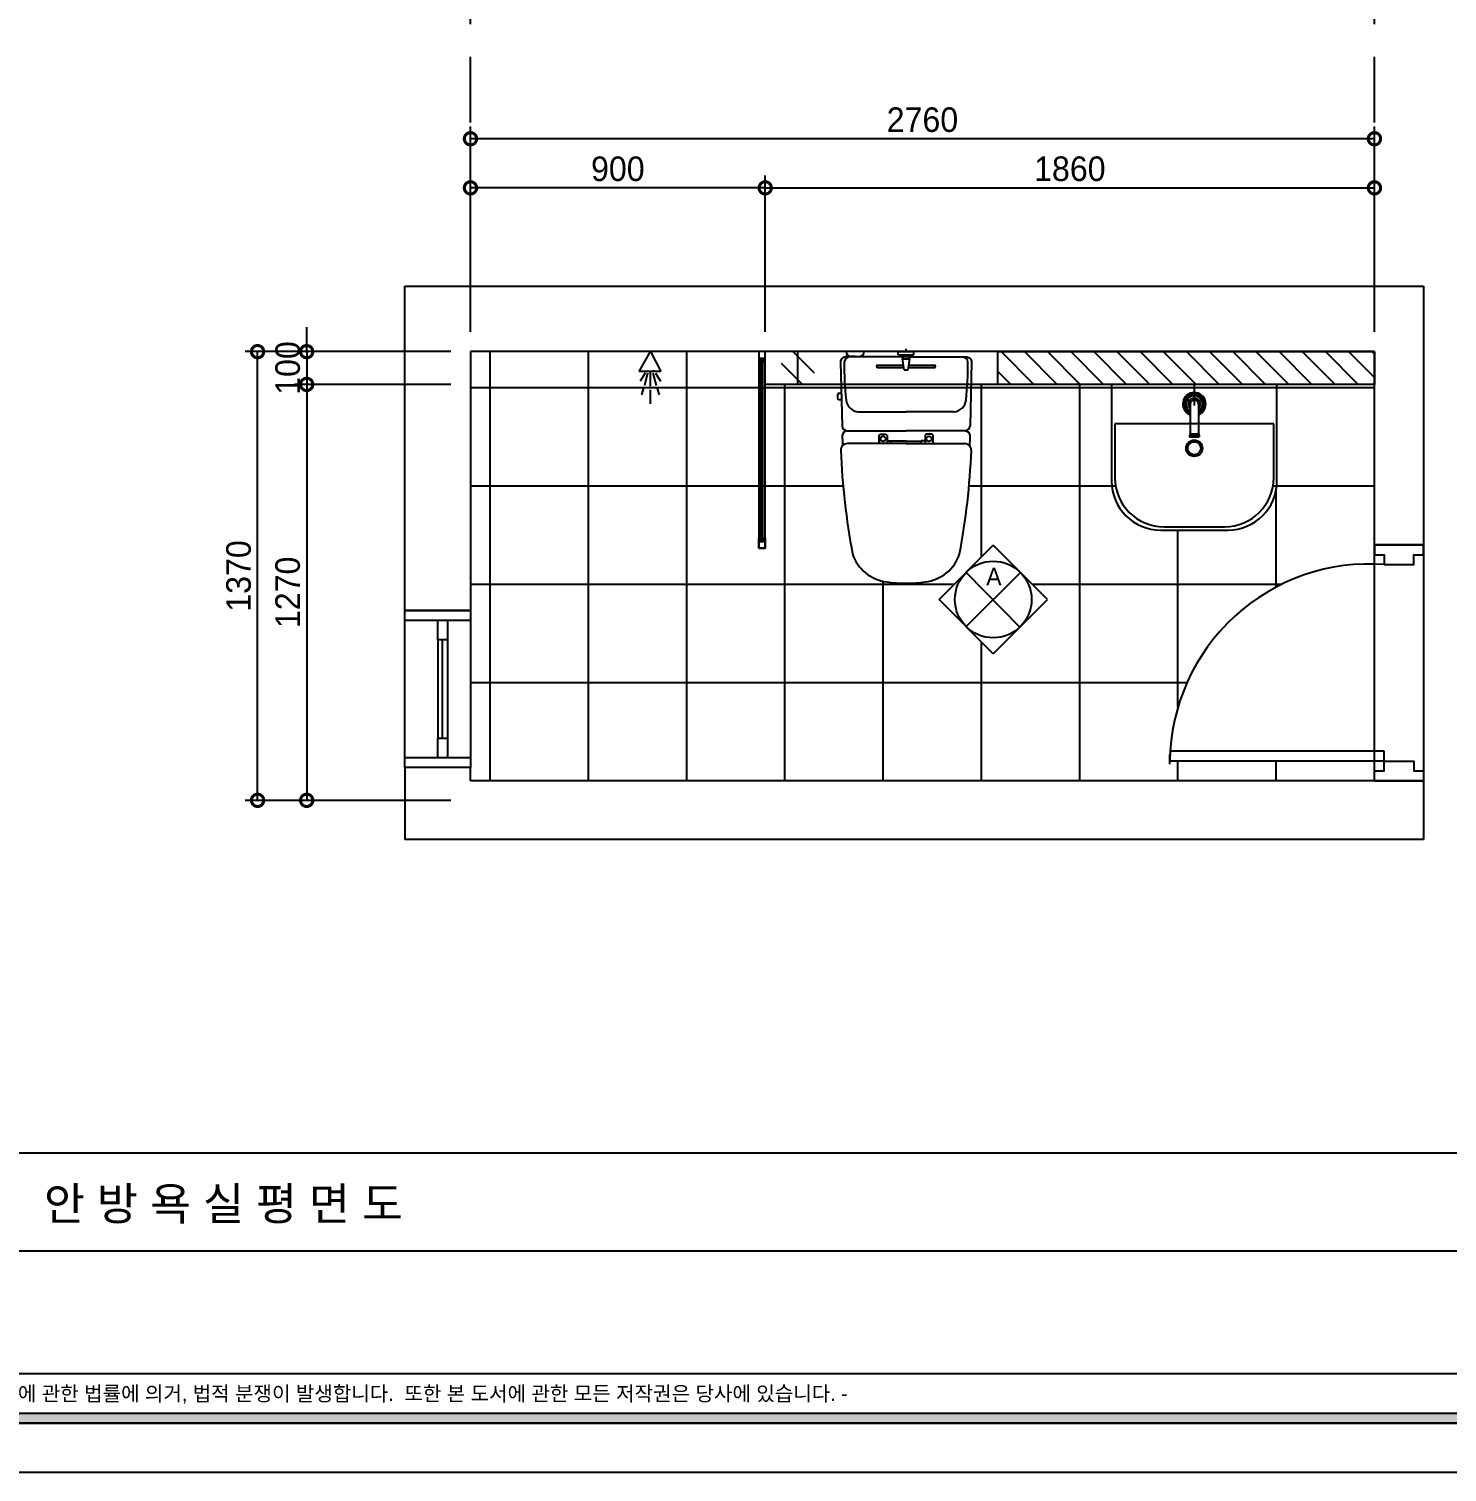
# Model space of a CAD drawing. Header units: inches. Extents: x 88414 to 587042, y -693500 to 27778.
# Drawn here: x 160236 to 164567, y -16574 to -12168 of the extents above; entities that cross this region are included whole.
import ezdxf
from ezdxf.enums import TextEntityAlignment as Align

# ---------------------------------------------------------------- set-up
doc = ezdxf.new("R2010")
doc.units = ezdxf.units.IN
doc.header["$LTSCALE"] = 50
doc.header["$MEASUREMENT"] = 0
doc.linetypes.add('DH-HID2', pattern=[1.2, 0.8, -0.4])
doc.linetypes.add('HIDDEN', pattern=[0.375, 0.25, -0.125])
for name, color, linetype in [('0-ELC TEXT', 7, 'Continuous'), ('03-WAL NEW', 3, 'Continuous'), ('06-FUR', 6, 'Continuous'), ('07-DIM', 5, 'Continuous'), ('07-DIM WAL', 5, 'Continuous'), ('3.기호.계단선', 30, 'Continuous'), ('BATH', 4, 'Continuous'), ('CO-BATH', 6, 'Continuous'), ('F-SYM', 7, 'Continuous'), ('fin', 5, 'Continuous'), ('FORM(YOURNAME)-11', 1, 'Continuous'), ('HL', 6, 'HIDDEN'), ('TOILET-1', 6, 'Continuous'), ('TT1', 7, 'Continuous'), ('도면층2', 2, 'Continuous'), ('도면층4', 4, 'Continuous'), ('도면층5', 5, 'Continuous'), ('면적', 3, 'Continuous'), ('욕실설비', 3, 'Continuous')]:
    doc.layers.add(name, color=color, linetype=linetype)
doc.styles.add('YOURNAME', font='HY울릉도M.TTF')
doc.styles.add('스타일1', font='HY울릉도M.TTF')
doc.styles.add('코레일둥고', font='Korail_Round_Gothic_Medium.ttf')
doc.dimstyles.new('30', dxfattribs={"dimscale": 30, "dimtxt": 2.5, "dimasz": 2.5, "dimexe": 1.25, "dimexo": 2, "dimtad": 1, "dimdec": 0, "dimtxsty": '스타일1', "dimblk": 'DOTSMALL', "dimcen": 2.5, "dimclrd": 1, "dimclre": 1, "dimclrt": 7, "dimadec": 0, "dimazin": 0, "dimtfac": 1, "dimtdec": 0, "dimtix": 1, "dimtmove": 0, "dimatfit": 3, "dimldrblk": 'DOTSMALL', "dimfxl": 0, "dimarcsym": 0})

# ---------------------------------------------------------------- blocks, each defined once
blk = doc.blocks.new('FORM-PLAN')
at = {"layer": 'FORM(YOURNAME)-11'}
h = blk.add_hatch(color=256, dxfattribs=at)
h.dxf.hatch_style = 1
h.paths.add_polyline_path([(-71444, 55115), (10556, 55115), (10556, 54915), (-71444, 54915)])
h.paths.add_polyline_path([(-71444, -2085), (10556, -2085), (10556, -2285), (-71444, -2285)])
at = {"layer": 'Defpoints', "color": 158}
blk.add_line((1346, -1285), (-71444, -1285), dxfattribs=at)
for points in [[(-71444, -2285), (10556, -2285), (10556, 55115), (-71444, 55115)], [(-69444, 53115), (-64, 53115), (-64, 1215), (-69444, 1215)]]:
    blk.add_lwpolyline(points, close=True, dxfattribs=at)
at = {"layer": 'FORM(YOURNAME)-11', "color": 250}
blk.add_lwpolyline([(-72444, -3285), (11556, -3285), (11556, 56115), (-72444, 56115)], close=True, dxfattribs=at)
at = {"layer": 'FORM(YOURNAME)-11'}
blk.add_lwpolyline([(-71444, -2085), (10556, -2085), (10556, -2285), (-71444, -2285)], close=True, dxfattribs=at)
at = {"layer": 'FORM(YOURNAME)-11', "color": 1, "style": 'YOURNAME'}
blk.add_text("- 본 도서는 어떠한 경우에도 무단으로 도용할 수 없으며 도용시 '지적재산권' 보호에 관한 법률에 의거, 법적 분쟁이 발생합니다.  또한 본 도서에 관한 모든 저작권은 당사에 있습니다. -", height=300, dxfattribs=at).set_placement((-32990, -1685), align=Align.MIDDLE_CENTER)
at = {"layer": 'FORM(YOURNAME)-11', "color": 3, "style": 'YOURNAME'}
for tag, height, p in [('1', 450, (9905, 18188)), ('2', 450, (9905, 17544)), ('3', 450, (9905, 16257)), ('4', 450, (9905, 14326)), ('5', 515, (9905, 12009)), ('6', 515, (9905, 9757)), ('7', 515, (9905, 7504)), ('8', 515, (9905, 5252)), ('9', 515, (9905, 2999)), ('10', 515, (5655, 811)), ('11', 515, (9905, 747)), ('12', 515, (5655, -1441)), ('13', 515, (9905, -1441))]:
    blk.add_attdef(tag, text='', height=height, dxfattribs=at).set_placement(p, align=Align.MIDDLE_RIGHT)
blk = doc.blocks.new('*U460')
at = {"layer": 'F-SYM', "xscale": 0.15, "yscale": 0.15, "zscale": 0.15}
blk.add_blockref('FORM-PLAN', (165403.1, -16081.8), dxfattribs=at)
blk = doc.blocks.new('B-803S')
at = {"layer": 'CO-BATH'}
for p, q in [((7.5, 580), (7.5, 20)), ((12.5, 580), (12.5, 20))]:
    blk.add_line(p, q, dxfattribs=at)
at = {"layer": 'CO-BATH', "color": 8}
blk.add_lwpolyline([(0, 600), (20, 600), (20, 0), (0, 0)], close=True, dxfattribs=at)
at = {"layer": 'CO-BATH'}
for points in [[(0, 600), (0, 570), (5, 570), (5, 580), (15, 580), (15, 570), (20, 570), (20, 600)], [(0, 0), (0, 30), (5, 30), (5, 20), (15, 20), (15, 30), (20, 30), (20, 0)]]:
    blk.add_lwpolyline(points, close=True, dxfattribs=at)
blk = doc.blocks.new('B-003')
blk.add_line((0, 0), (0, -65))
at = {"layer": 'CO-BATH'}
for p, q in [((-252.5, 0), (-252.5, -295)), ((252.5, 0), (-252.5, 0)), ((252.5, -295), (252.5, 0)), ((-102.5, -445), (102.5, -445))]:
    blk.add_line(p, q, dxfattribs=at)
at = {"layer": 'CO-BATH', "color": 8}
for p, q in [((-12.5, -60), (-12.5, -150.5)), ((12.5, -60), (12.5, -150.5)), ((-242.5, -120), (-242.5, -285)), ((242.5, -120), (-242.5, -120)), ((242.5, -285), (242.5, -120)), ((-14.5, -155.5), (-14.5, -160.5)), ((-14.5, -160.5), (14.5, -160.5)), ((-13.5, -150.5), (-13.5, -155.5)), ((13.5, -150.5), (13.5, -155.5)), ((14.5, -155.5), (14.5, -160.5)), ((-92.5, -435), (92.5, -435))]:
    blk.add_line(p, q, dxfattribs=at)
at = {"layer": 'CO-BATH', "color": 251}
for p, q in [((-14.5, -155.5), (14.5, -155.5)), ((-13.5, -150.5), (13.5, -150.5))]:
    blk.add_line(p, q, dxfattribs=at)
at = {"layer": 'CO-BATH', "color": 8}
blk.add_circle((0, -195), 25, dxfattribs=at)
at = {"layer": 'CO-BATH', "color": 251}
blk.add_circle((0, -195), 20, dxfattribs=at)
at = {"layer": 'CO-BATH', "color": 8}
for centre, radius, start, end in [((0, -60), 35, 290.9248, 249.0751), ((0, -60), 12.5, 360, 180), ((-92.5, -285), 150, 180, 270), ((92.5, -285), 150, 270, 0)]:
    blk.add_arc(centre, radius, start, end, dxfattribs=at)
at = {"layer": 'CO-BATH', "color": 251}
for radius, start, end in [(30, 294.6243, 245.3757), (25, 300, 240), (18, 313.9829, 226.017)]:
    blk.add_arc((0, -60), radius, start, end, dxfattribs=at)
at = {"layer": 'CO-BATH'}
for centre, start, end in [((-102.5, -295), 180, 270), ((102.5, -295), 270, 0)]:
    blk.add_arc(centre, 150, start, end, dxfattribs=at)
blk = doc.blocks.new('AC-8')
at = {"layer": 'BATH'}
for p, q in [((-50.8, 54), (-0.1, 142.7)), ((-0.1, 142.7), (45.4, 54)), ((45.4, 54), (-50.8, 54)), ((-24.7, 46.5), (-46.3, 12.2)), ((-13.5, 47.3), (-27.7, -7.9)), ((-1.6, 49.5), (-1.6, -10.8)), ((10.4, 47.3), (24.5, -7.9)), ((21.6, 46.5), (43.2, 12.2)), ((-31.4, -16.2), (-41.1, -49)), ((-1.6, -27.3), (-1.6, -88.5)), ((28.3, -16.2), (38, -49))]:
    blk.add_line(p, q, dxfattribs=at)
blk = doc.blocks.new('A$C1AC25B95')
at = {"layer": '욕실설비', "color": 8}
for p, q in [((28.3, 72.3), (28.3, 75)), ((53.3, 73.7), (53.3, 75))]:
    blk.add_line(p, q, dxfattribs=at)
at = {"layer": 'TOILET-1', "linetype": 'Continuous', "xscale": 0.873786407766195, "yscale": 0.873786407766195, "zscale": 0.873786407766195, "rotation": 180}
blk.add_blockref('AC-8', (39.7, 124.7), dxfattribs=at)
blk = doc.blocks.new('_DOTSMALL')
at = {"color": 0, "linetype": 'ByBlock', "const_width": 0.5}
blk.add_lwpolyline([(-0.0625, 0, 1), (0.0625, 0, 1)], format="xyb", close=True, dxfattribs=at)
blk = doc.blocks.new('*D379')
at = {"layer": '07-DIM', "color": 1, "lineweight": -2}
for p, q in [((161584.5, -13093.3), (161584.5, -12465.8)), ((164344.5, -13093.3), (164344.5, -12465.8)), ((164344.5, -12503.3), (161584.5, -12503.3))]:
    blk.add_line(p, q, dxfattribs=at)
at = {"layer": 'Defpoints', "color": 0}
for p in [(161584.5, -12503.3), (161584.5, -13153.3), (164344.5, -13153.3)]:
    blk.add_point(p, dxfattribs=at)
at = {"layer": '07-DIM', "color": 1, "lineweight": -2, "xscale": 75, "yscale": 75, "zscale": 75, "rotation": 180}
blk.add_blockref('_DOTSMALL', (161584.5, -12503.3), dxfattribs=at)
at = {"layer": '07-DIM', "color": 1, "lineweight": -2, "xscale": 75, "yscale": 75, "zscale": 75}
blk.add_blockref('_DOTSMALL', (164344.5, -12503.3), dxfattribs=at)
at = {"layer": '07-DIM', "color": 7, "insert": (162964.5, -12445.5), "char_height": 75, "attachment_point": 5, "style": '스타일1'}
blk.add_mtext('2760', dxfattribs=at)
blk = doc.blocks.new('*D380')
at = {"layer": '07-DIM', "color": 1, "lineweight": -2}
for p, q in [((161524.5, -13153.3), (160897, -13153.3)), ((160934.5, -14523.3), (160934.5, -13153.3)), ((161524.5, -14523.3), (160897, -14523.3))]:
    blk.add_line(p, q, dxfattribs=at)
at = {"layer": 'Defpoints', "color": 0}
for p in [(160934.5, -13153.3), (161584.5, -13153.3), (161584.5, -14523.3)]:
    blk.add_point(p, dxfattribs=at)
at = {"layer": '07-DIM', "color": 1, "lineweight": -2, "xscale": 75, "yscale": 75, "zscale": 75}
for p, rotation in [((160934.5, -13153.3), 90), ((160934.5, -14523.3), 270)]:
    blk.add_blockref('_DOTSMALL', p, dxfattribs=dict(at, rotation=rotation))
at = {"layer": '07-DIM', "color": 7, "insert": (160876.8, -13838.3), "char_height": 75, "attachment_point": 5, "rotation": 90, "style": '스타일1'}
blk.add_mtext('1370', dxfattribs=at)
blk = doc.blocks.new('*D381')
at = {"layer": '07-DIM', "color": 1, "lineweight": -2}
for p, q in [((161084.5, -13153.3), (161084.5, -13078.3)), ((161524.5, -13153.3), (161047, -13153.3)), ((161084.5, -13153.3), (161084.5, -13253.3)), ((161524.5, -13253.3), (161047, -13253.3)), ((161084.5, -13253.3), (161084.5, -13328.3))]:
    blk.add_line(p, q, dxfattribs=at)
at = {"layer": 'Defpoints', "color": 0}
for p in [(161584.5, -13153.3), (161084.5, -13253.3), (161584.5, -13253.3)]:
    blk.add_point(p, dxfattribs=at)
at = {"layer": '07-DIM', "color": 1, "lineweight": -2, "xscale": 75, "yscale": 75, "zscale": 75}
for p, rotation in [((161084.5, -13153.3), 270), ((161084.5, -13253.3), 90)]:
    blk.add_blockref('_DOTSMALL', p, dxfattribs=dict(at, rotation=rotation))
at = {"layer": '07-DIM', "color": 7, "insert": (161026.8, -13203.3), "char_height": 75, "attachment_point": 5, "rotation": 90, "style": '스타일1'}
blk.add_mtext('100', dxfattribs=at)
blk = doc.blocks.new('*D382')
at = {"layer": '07-DIM', "color": 1, "lineweight": -2}
for p, q in [((161524.5, -13253.3), (161047, -13253.3)), ((161084.5, -13253.3), (161084.5, -14523.3)), ((161524.5, -14523.3), (161047, -14523.3))]:
    blk.add_line(p, q, dxfattribs=at)
at = {"layer": 'Defpoints', "color": 0}
for p in [(161584.5, -13253.3), (161084.5, -14523.3), (161584.5, -14523.3)]:
    blk.add_point(p, dxfattribs=at)
at = {"layer": '07-DIM', "color": 1, "lineweight": -2, "xscale": 75, "yscale": 75, "zscale": 75}
for p, rotation in [((161084.5, -13253.3), 90), ((161084.5, -14523.3), 270)]:
    blk.add_blockref('_DOTSMALL', p, dxfattribs=dict(at, rotation=rotation))
at = {"layer": '07-DIM', "color": 7, "insert": (161026.8, -13888.3), "char_height": 75, "attachment_point": 5, "rotation": 90, "style": '스타일1'}
blk.add_mtext('1270', dxfattribs=at)
blk = doc.blocks.new('*D383')
at = {"layer": '07-DIM', "color": 1, "lineweight": -2}
for p, q in [((161584.5, -13093.3), (161584.5, -12465.8)), ((164344.5, -13093.3), (164344.5, -12465.8)), ((164344.5, -12503.3), (161584.5, -12503.3))]:
    blk.add_line(p, q, dxfattribs=at)
at = {"layer": 'Defpoints', "color": 0}
for p in [(161584.5, -12503.3), (161584.5, -13153.3), (164344.5, -13153.3)]:
    blk.add_point(p, dxfattribs=at)
at = {"layer": '07-DIM', "color": 1, "lineweight": -2, "xscale": 75, "yscale": 75, "zscale": 75, "rotation": 180}
blk.add_blockref('_DOTSMALL', (161584.5, -12503.3), dxfattribs=at)
at = {"layer": '07-DIM', "color": 1, "lineweight": -2, "xscale": 75, "yscale": 75, "zscale": 75}
blk.add_blockref('_DOTSMALL', (164344.5, -12503.3), dxfattribs=at)
at = {"layer": '07-DIM', "color": 7, "insert": (162964.5, -12445.5), "char_height": 75, "attachment_point": 5, "style": '스타일1'}
blk.add_mtext('2760', dxfattribs=at)
blk = doc.blocks.new('*D384')
at = {"layer": '07-DIM', "color": 1, "lineweight": -2}
for p, q in [((162484.5, -13093.3), (162484.5, -12615.8)), ((164344.5, -13093.3), (164344.5, -12615.8)), ((162484.5, -12653.3), (164344.5, -12653.3))]:
    blk.add_line(p, q, dxfattribs=at)
at = {"layer": 'Defpoints', "color": 0}
for p in [(164344.5, -12653.3), (162484.5, -13153.3), (164344.5, -13153.3)]:
    blk.add_point(p, dxfattribs=at)
at = {"layer": '07-DIM', "color": 1, "lineweight": -2, "xscale": 75, "yscale": 75, "zscale": 75, "rotation": 180}
blk.add_blockref('_DOTSMALL', (162484.5, -12653.3), dxfattribs=at)
at = {"layer": '07-DIM', "color": 1, "lineweight": -2, "xscale": 75, "yscale": 75, "zscale": 75}
blk.add_blockref('_DOTSMALL', (164344.5, -12653.3), dxfattribs=at)
at = {"layer": '07-DIM', "color": 7, "insert": (163414.5, -12595.4), "char_height": 75, "attachment_point": 5, "style": '스타일1'}
blk.add_mtext('1860', dxfattribs=at)
blk = doc.blocks.new('*D385')
at = {"layer": '07-DIM', "color": 1, "lineweight": -2}
for p, q in [((161524.5, -13153.3), (160897, -13153.3)), ((160934.5, -14523.3), (160934.5, -13153.3)), ((161524.5, -14523.3), (160897, -14523.3))]:
    blk.add_line(p, q, dxfattribs=at)
at = {"layer": 'Defpoints', "color": 0}
for p in [(160934.5, -13153.3), (161584.5, -13153.3), (161584.5, -14523.3)]:
    blk.add_point(p, dxfattribs=at)
at = {"layer": '07-DIM', "color": 1, "lineweight": -2, "xscale": 75, "yscale": 75, "zscale": 75}
for p, rotation in [((160934.5, -13153.3), 90), ((160934.5, -14523.3), 270)]:
    blk.add_blockref('_DOTSMALL', p, dxfattribs=dict(at, rotation=rotation))
at = {"layer": '07-DIM', "color": 7, "insert": (160876.8, -13838.3), "char_height": 75, "attachment_point": 5, "rotation": 90, "style": '스타일1'}
blk.add_mtext('1370', dxfattribs=at)
blk = doc.blocks.new('*D386')
at = {"layer": '07-DIM', "color": 1, "lineweight": -2}
for p, q in [((161084.5, -13153.3), (161084.5, -13078.3)), ((161524.5, -13153.3), (161047, -13153.3)), ((161084.5, -13153.3), (161084.5, -13253.3)), ((161524.5, -13253.3), (161047, -13253.3)), ((161084.5, -13253.3), (161084.5, -13328.3))]:
    blk.add_line(p, q, dxfattribs=at)
at = {"layer": 'Defpoints', "color": 0}
for p in [(161584.5, -13153.3), (161084.5, -13253.3), (161584.5, -13253.3)]:
    blk.add_point(p, dxfattribs=at)
at = {"layer": '07-DIM', "color": 1, "lineweight": -2, "xscale": 75, "yscale": 75, "zscale": 75}
for p, rotation in [((161084.5, -13153.3), 270), ((161084.5, -13253.3), 90)]:
    blk.add_blockref('_DOTSMALL', p, dxfattribs=dict(at, rotation=rotation))
at = {"layer": '07-DIM', "color": 7, "insert": (161026.8, -13203.3), "char_height": 75, "attachment_point": 5, "rotation": 90, "style": '스타일1'}
blk.add_mtext('100', dxfattribs=at)
blk = doc.blocks.new('*D387')
at = {"layer": '07-DIM', "color": 1, "lineweight": -2}
for p, q in [((161524.5, -13253.3), (161047, -13253.3)), ((161084.5, -13253.3), (161084.5, -14523.3)), ((161524.5, -14523.3), (161047, -14523.3))]:
    blk.add_line(p, q, dxfattribs=at)
at = {"layer": 'Defpoints', "color": 0}
for p in [(161584.5, -13253.3), (161084.5, -14523.3), (161584.5, -14523.3)]:
    blk.add_point(p, dxfattribs=at)
at = {"layer": '07-DIM', "color": 1, "lineweight": -2, "xscale": 75, "yscale": 75, "zscale": 75}
for p, rotation in [((161084.5, -13253.3), 90), ((161084.5, -14523.3), 270)]:
    blk.add_blockref('_DOTSMALL', p, dxfattribs=dict(at, rotation=rotation))
at = {"layer": '07-DIM', "color": 7, "insert": (161026.8, -13888.3), "char_height": 75, "attachment_point": 5, "rotation": 90, "style": '스타일1'}
blk.add_mtext('1270', dxfattribs=at)
blk = doc.blocks.new('*D388')
at = {"layer": '07-DIM', "color": 1, "lineweight": -2}
for p, q in [((161584.5, -13093.3), (161584.5, -12465.8)), ((164344.5, -13093.3), (164344.5, -12465.8)), ((164344.5, -12503.3), (161584.5, -12503.3))]:
    blk.add_line(p, q, dxfattribs=at)
at = {"layer": 'Defpoints', "color": 0}
for p in [(161584.5, -12503.3), (161584.5, -13153.3), (164344.5, -13153.3)]:
    blk.add_point(p, dxfattribs=at)
at = {"layer": '07-DIM', "color": 1, "lineweight": -2, "xscale": 75, "yscale": 75, "zscale": 75, "rotation": 180}
blk.add_blockref('_DOTSMALL', (161584.5, -12503.3), dxfattribs=at)
at = {"layer": '07-DIM', "color": 1, "lineweight": -2, "xscale": 75, "yscale": 75, "zscale": 75}
blk.add_blockref('_DOTSMALL', (164344.5, -12503.3), dxfattribs=at)
at = {"layer": '07-DIM', "color": 7, "insert": (162964.5, -12445.5), "char_height": 75, "attachment_point": 5, "style": '스타일1'}
blk.add_mtext('2760', dxfattribs=at)
blk = doc.blocks.new('*D389')
at = {"layer": '07-DIM', "color": 1, "lineweight": -2}
for p, q in [((161524.5, -13153.3), (160897, -13153.3)), ((160934.5, -14523.3), (160934.5, -13153.3)), ((161524.5, -14523.3), (160897, -14523.3))]:
    blk.add_line(p, q, dxfattribs=at)
at = {"layer": 'Defpoints', "color": 0}
for p in [(160934.5, -13153.3), (161584.5, -13153.3), (161584.5, -14523.3)]:
    blk.add_point(p, dxfattribs=at)
at = {"layer": '07-DIM', "color": 1, "lineweight": -2, "xscale": 75, "yscale": 75, "zscale": 75}
for p, rotation in [((160934.5, -13153.3), 90), ((160934.5, -14523.3), 270)]:
    blk.add_blockref('_DOTSMALL', p, dxfattribs=dict(at, rotation=rotation))
at = {"layer": '07-DIM', "color": 7, "insert": (160876.8, -13838.3), "char_height": 75, "attachment_point": 5, "rotation": 90, "style": '스타일1'}
blk.add_mtext('1370', dxfattribs=at)
blk = doc.blocks.new('*D390')
at = {"layer": '07-DIM', "color": 1, "lineweight": -2}
for p, q in [((161084.5, -13153.3), (161084.5, -13078.3)), ((161524.5, -13153.3), (161047, -13153.3)), ((161084.5, -13153.3), (161084.5, -13253.3)), ((161524.5, -13253.3), (161047, -13253.3)), ((161084.5, -13253.3), (161084.5, -13328.3))]:
    blk.add_line(p, q, dxfattribs=at)
at = {"layer": 'Defpoints', "color": 0}
for p in [(161584.5, -13153.3), (161084.5, -13253.3), (161584.5, -13253.3)]:
    blk.add_point(p, dxfattribs=at)
at = {"layer": '07-DIM', "color": 1, "lineweight": -2, "xscale": 75, "yscale": 75, "zscale": 75}
for p, rotation in [((161084.5, -13153.3), 270), ((161084.5, -13253.3), 90)]:
    blk.add_blockref('_DOTSMALL', p, dxfattribs=dict(at, rotation=rotation))
at = {"layer": '07-DIM', "color": 7, "insert": (161026.8, -13203.3), "char_height": 75, "attachment_point": 5, "rotation": 90, "style": '스타일1'}
blk.add_mtext('100', dxfattribs=at)
blk = doc.blocks.new('*D391')
at = {"layer": '07-DIM', "color": 1, "lineweight": -2}
for p, q in [((161524.5, -13253.3), (161047, -13253.3)), ((161084.5, -13253.3), (161084.5, -14523.3)), ((161524.5, -14523.3), (161047, -14523.3))]:
    blk.add_line(p, q, dxfattribs=at)
at = {"layer": 'Defpoints', "color": 0}
for p in [(161584.5, -13253.3), (161084.5, -14523.3), (161584.5, -14523.3)]:
    blk.add_point(p, dxfattribs=at)
at = {"layer": '07-DIM', "color": 1, "lineweight": -2, "xscale": 75, "yscale": 75, "zscale": 75}
for p, rotation in [((161084.5, -13253.3), 90), ((161084.5, -14523.3), 270)]:
    blk.add_blockref('_DOTSMALL', p, dxfattribs=dict(at, rotation=rotation))
at = {"layer": '07-DIM', "color": 7, "insert": (161026.8, -13888.3), "char_height": 75, "attachment_point": 5, "rotation": 90, "style": '스타일1'}
blk.add_mtext('1270', dxfattribs=at)
blk = doc.blocks.new('A$C4B2D31F0')
for p, q in [((168.9, 707.3), (216.9, 707.3)), ((192.9, 707.3), (192.9, 716))]:
    blk.add_line(p, q)
at = {"layer": 'fin', "color": 4}
for p, q in [((185, 690.9), (20.4, 690.9)), ((37.2, 692.3), (24.7, 692.3)), ((37.2, 692.3), (49.7, 692.3)), ((200.9, 690.9), (365.5, 690.9)), ((47.7, 523.7), (192.9, 523.7)), ((338.2, 523.7), (192.9, 523.7)), ((12.6, 465.9), (192.9, 465.9)), ((373.3, 465.9), (192.9, 465.9)), ((192.9, 426.6), (13.7, 426.6)), ((192.9, 426.6), (372.2, 426.6))]:
    blk.add_line(p, q, dxfattribs=at)
for points in [[(20.4, 690.9), (7.9, 690.9, 0.421209), (-7.1, 675.5), (-2.4, 480.5, 0.001659)], [(365.5, 690.9), (378, 690.9, -0.421209), (392.9, 675.5), (388.3, 480.5, -0.001659)], [(12.6, 465.9, 0.371724), (-1.8, 451.2, 0.003515), (-1, 420.3, 0.320541)], [(373.3, 465.9, -0.371724), (387.7, 451.2, -0.003515), (386.9, 420.3, -0.320541)]]:
    blk.add_lwpolyline(points, format="xyb", dxfattribs=at)
for centre, radius, start, end in [((24.7, 707.3), 15, 180, 270), ((49.7, 707.3), 15, 270, 0), ((1004.3, 663.1), 1000, 179.3116, 185.9437), ((20.4, 674.9), 16, 90, 179.3116), ((365.5, 674.9), 16, 0.6884, 90), ((-618.4, 663.1), 1000, 354.0563, 0.6884), ((49.4, 563.7), 40, 185.9437, 267.5129), ((336.5, 563.7), 40, 272.4871, 354.0563), ((12.6, 480.9), 15, 181.3651, 270), ((373.3, 480.9), 15, 270, 358.6349), ((13.7, 406.6), 20, 90, 182.3333), ((2197.7, 495.6), 2205.9, 182.3333, 190.6081), ((-1811.8, 495.6), 2205.9, 349.3919, 357.6667), ((372.2, 406.6), 20, 357.6667, 90), ((148.7, 128.9), 125.5, 198.2964, 263.4241), ((237.2, 128.9), 125.5, 276.5759, 341.7036), ((192.9, 405.9), 405.9, 261.6993, 270), ((192.9, 405.9), 405.9, 270, 278.3007)]:
    blk.add_arc(centre, radius, start, end, dxfattribs=at)
at = {"layer": 'HL', "linetype": 'Continuous'}
for p, q in [((168.9, 697.3), (168.9, 707.3)), ((216.9, 697.3), (216.9, 707.3)), ((106.4, 666.3), (184.4, 666.3)), ((168.9, 697.3), (216.9, 697.3)), ((186, 692.5), (180.6, 697.3)), ((181.6, 685.5), (186, 692.5)), ((187, 651.2), (181.6, 685.5)), ((181.6, 685.5), (204.3, 685.5)), ((186, 692.5), (199.9, 692.5)), ((198.9, 651.2), (204.3, 685.5)), ((199.9, 692.5), (205.3, 697.3)), ((204.3, 685.5), (199.9, 692.5)), ((201.4, 666.3), (279.4, 666.3)), ((106.4, 659.3), (185.5, 659.3)), ((187, 651.2), (198.9, 651.2)), ((200.4, 659.3), (279.4, 659.3)), ((-16, 576.9), (-16, 564.8)), ((-12, 580.9), (-4.8, 580.9)), ((-12, 560.8), (-4.3, 560.8)), ((192.9, 433.7), (146.6, 433.7)), ((192.9, 433.7), (239.3, 433.7))]:
    blk.add_line(p, q, dxfattribs=at)
for points in [[(110.4, 426.6), (110.4, 450.8, -0.414214), (114.4, 454.8), (130.9, 454.8, -0.414214), (134.9, 450.8), (134.9, 435.2), (134.9, 426.6)], [(275.5, 426.6), (275.5, 450.8, 0.414214), (271.5, 454.8), (255, 454.8, 0.414214), (251, 450.8), (251, 435.2), (251, 426.6)], [(134.9, 435.2), (144.6, 435.2, -0.414214), (146.6, 433.2), (146.6, 426.6)], [(251, 435.2), (241.3, 435.2, 0.414214), (239.3, 433.2), (239.3, 426.6)]]:
    blk.add_lwpolyline(points, format="xyb", dxfattribs=at)
for centre in [(122.9, 440.9), (262.9, 440.9)]:
    blk.add_circle(centre, 8, dxfattribs=at)
for centre, radius, start, end in [((106.4, 662.8), 3.5, 90, 270), ((279.4, 662.8), 3.5, 270, 90), ((-12, 576.9), 4, 90, 180), ((-12, 564.8), 4, 180, 270)]:
    blk.add_arc(centre, radius, start, end, dxfattribs=at)
blk = doc.blocks.new('*D404')
at = {"layer": '07-DIM', "color": 1, "lineweight": -2}
for p, q in [((161584.5, -13093.3), (161584.5, -12465.8)), ((164344.5, -13093.3), (164344.5, -12465.8)), ((164344.5, -12503.3), (161584.5, -12503.3))]:
    blk.add_line(p, q, dxfattribs=at)
at = {"layer": 'Defpoints', "color": 0}
for p in [(161584.5, -12503.3), (161584.5, -13153.3), (164344.5, -13153.3)]:
    blk.add_point(p, dxfattribs=at)
at = {"layer": '07-DIM', "color": 1, "lineweight": -2, "xscale": 75, "yscale": 75, "zscale": 75, "rotation": 180}
blk.add_blockref('_DOTSMALL', (161584.5, -12503.3), dxfattribs=at)
at = {"layer": '07-DIM', "color": 1, "lineweight": -2, "xscale": 75, "yscale": 75, "zscale": 75}
blk.add_blockref('_DOTSMALL', (164344.5, -12503.3), dxfattribs=at)
at = {"layer": '07-DIM', "color": 7, "insert": (162964.5, -12445.5), "char_height": 75, "attachment_point": 5, "style": '스타일1'}
blk.add_mtext('2760', dxfattribs=at)
blk = doc.blocks.new('*D405')
at = {"layer": '07-DIM', "color": 1, "lineweight": -2}
for p, q in [((161524.5, -13153.3), (160897, -13153.3)), ((160934.5, -14523.3), (160934.5, -13153.3)), ((161524.5, -14523.3), (160897, -14523.3))]:
    blk.add_line(p, q, dxfattribs=at)
at = {"layer": 'Defpoints', "color": 0}
for p in [(160934.5, -13153.3), (161584.5, -13153.3), (161584.5, -14523.3)]:
    blk.add_point(p, dxfattribs=at)
at = {"layer": '07-DIM', "color": 1, "lineweight": -2, "xscale": 75, "yscale": 75, "zscale": 75}
for p, rotation in [((160934.5, -13153.3), 90), ((160934.5, -14523.3), 270)]:
    blk.add_blockref('_DOTSMALL', p, dxfattribs=dict(at, rotation=rotation))
at = {"layer": '07-DIM', "color": 7, "insert": (160876.8, -13838.3), "char_height": 75, "attachment_point": 5, "rotation": 90, "style": '스타일1'}
blk.add_mtext('1370', dxfattribs=at)
blk = doc.blocks.new('*D406')
at = {"layer": '07-DIM', "color": 1, "lineweight": -2}
for p, q in [((161084.5, -13153.3), (161084.5, -13078.3)), ((161524.5, -13153.3), (161047, -13153.3)), ((161084.5, -13153.3), (161084.5, -13253.3)), ((161524.5, -13253.3), (161047, -13253.3)), ((161084.5, -13253.3), (161084.5, -13328.3))]:
    blk.add_line(p, q, dxfattribs=at)
at = {"layer": 'Defpoints', "color": 0}
for p in [(161584.5, -13153.3), (161084.5, -13253.3), (161584.5, -13253.3)]:
    blk.add_point(p, dxfattribs=at)
at = {"layer": '07-DIM', "color": 1, "lineweight": -2, "xscale": 75, "yscale": 75, "zscale": 75}
for p, rotation in [((161084.5, -13153.3), 270), ((161084.5, -13253.3), 90)]:
    blk.add_blockref('_DOTSMALL', p, dxfattribs=dict(at, rotation=rotation))
at = {"layer": '07-DIM', "color": 7, "insert": (161026.8, -13203.3), "char_height": 75, "attachment_point": 5, "rotation": 90, "style": '스타일1'}
blk.add_mtext('100', dxfattribs=at)
blk = doc.blocks.new('*D407')
at = {"layer": '07-DIM', "color": 1, "lineweight": -2}
for p, q in [((161524.5, -13253.3), (161047, -13253.3)), ((161084.5, -13253.3), (161084.5, -14523.3)), ((161524.5, -14523.3), (161047, -14523.3))]:
    blk.add_line(p, q, dxfattribs=at)
at = {"layer": 'Defpoints', "color": 0}
for p in [(161584.5, -13253.3), (161084.5, -14523.3), (161584.5, -14523.3)]:
    blk.add_point(p, dxfattribs=at)
at = {"layer": '07-DIM', "color": 1, "lineweight": -2, "xscale": 75, "yscale": 75, "zscale": 75}
for p, rotation in [((161084.5, -13253.3), 90), ((161084.5, -14523.3), 270)]:
    blk.add_blockref('_DOTSMALL', p, dxfattribs=dict(at, rotation=rotation))
at = {"layer": '07-DIM', "color": 7, "insert": (161026.8, -13888.3), "char_height": 75, "attachment_point": 5, "rotation": 90, "style": '스타일1'}
blk.add_mtext('1270', dxfattribs=at)
blk = doc.blocks.new('*D408')
at = {"layer": '07-DIM', "color": 1, "lineweight": -2}
for p, q in [((161584.5, -13093.3), (161584.5, -12615.8)), ((162484.5, -13093.3), (162484.5, -12615.8)), ((162484.5, -12653.3), (161584.5, -12653.3))]:
    blk.add_line(p, q, dxfattribs=at)
at = {"layer": 'Defpoints', "color": 0}
for p in [(161584.5, -12653.3), (161584.5, -13153.3), (162484.5, -13153.3)]:
    blk.add_point(p, dxfattribs=at)
at = {"layer": '07-DIM', "color": 1, "lineweight": -2, "xscale": 75, "yscale": 75, "zscale": 75, "rotation": 180}
blk.add_blockref('_DOTSMALL', (161584.5, -12653.3), dxfattribs=at)
at = {"layer": '07-DIM', "color": 1, "lineweight": -2, "xscale": 75, "yscale": 75, "zscale": 75}
blk.add_blockref('_DOTSMALL', (162484.5, -12653.3), dxfattribs=at)
at = {"layer": '07-DIM', "color": 7, "insert": (162034.5, -12595.5), "char_height": 75, "attachment_point": 5, "style": '스타일1'}
blk.add_mtext('900', dxfattribs=at)

msp = doc.modelspace()

# ---------------------------------------------------------------- hatches: boundary and pattern name
at = {"layer": '03-WAL NEW'}
h = msp.add_hatch(dxfattribs=at)
h.set_pattern_fill('_USER', color=256, scale=50, angle=-45, pattern_type=0)
h.set_pattern_definition([(315, (-4052.5, -18288.5), (35.355339, 35.355339), [])])
h.paths.add_polyline_path([(164344.5, -13153.25), (163194.5, -13153.25), (163194.5, -13253.25), (164344.5, -13253.25)])
h.paths.add_polyline_path([(162634.5, -13153.25), (162534.5, -13153.25), (162534.5, -13253.25), (162634.5, -13253.25)])
at = {"layer": '면적'}
h = msp.add_hatch(dxfattribs=at)
h.set_pattern_fill('_USER', color=8, scale=300, pattern_type=0)
h.set_pattern_definition([(0, (161584.5, -14463.25), (0, 300), [])])
h.paths.add_polyline_path([(164344.5, -13801.752), (164344.5, -13743.25), (164344.5, -13253.25), (163194.5, -13253.25), (162584.5, -13253.25), (162584.5, -13153.25), (161584.5, -13153.25), (161584.5, -13943.25), (161584.5, -14423.25), (161584.5, -14463.25), (164344.5, -14463.25), (164344.5, -14433.25), (164344.5, -14403.25), (163720.056, -14403.25, -0.41803401)])
h.paths.add_polyline_path([(162464.5, -13753.25), (162464.5, -13723.25), (162469.5, -13723.25), (162469.5, -13733.25), (162479.5, -13733.25), (162479.5, -13723.25), (162484.5, -13723.25), (162484.5, -13753.25)], flags=16)
h.paths.add_polyline_path([(162751.106, -13771.001, -0.03612121), (162715.235, -13454.727, -0.2003232), (162720.586, -13440.278, -0.00351517), (162719.744, -13409.357, -0.37172398), (162734.143, -13394.651), (162914.5, -13394.651), (163094.857, -13394.651, -0.37172398), (163109.256, -13409.357, -0.00351517), (163108.414, -13440.278, -0.2003232), (163113.765, -13454.727, -0.03612121), (163077.894, -13771.001, -0.29207794), (162973.098, -13856.288, -0.03623467), (162914.5, -13860.54, -0.03623467), (162855.902, -13856.288, -0.29207794)], flags=16)
h.paths.add_polyline_path([(162831.938, -13433.913), (162831.938, -13409.719, -0.41421356), (162835.938, -13405.719), (162852.412, -13405.719, -0.41421356), (162856.412, -13409.719), (162856.412, -13425.291), (162866.183, -13425.291, -0.35255653), (162868.137, -13426.864), (162914.5, -13426.864), (162960.863, -13426.864, -0.35255653), (162962.817, -13425.291), (162972.588, -13425.291), (162972.588, -13409.719, -0.41421356), (162976.588, -13405.719), (162993.062, -13405.719, -0.41421356), (162997.062, -13409.719), (162997.062, -13433.913), (162914.5, -13433.913)], flags=0)
h.paths.add_polyline_path([(162836.5, -13419.651, -1), (162852.5, -13419.651, -1)], flags=0)
h.paths.add_polyline_path([(163015.261, -13910.082), (163180.724, -13744.619), (163346.187, -13910.082), (163180.724, -14075.545)], flags=16)
h.paths.add_polyline_path([(163063.724, -13910.082, -1), (163297.724, -13910.082, -1)], flags=0)
h.paths.add_polyline_path([(162976.5, -13419.651, -1), (162992.5, -13419.651, -1)], flags=0)
h.paths.add_polyline_path([(163552, -13538.25), (163552, -13373.25), (163782, -13373.25), (163782, -13345.942, -5.41533937), (163807, -13345.942), (163807, -13373.25), (164037, -13373.25), (164037, -13538.25, -0.41421356), (163887, -13688.25), (163702, -13688.25, -0.41421356)], flags=16)
h.paths.add_polyline_path([(163769.5, -13448.25, -1), (163819.5, -13448.25, -1)], flags=0)
h.paths.add_polyline_path([(163774.5, -13448.25, -1), (163814.5, -13448.25, -1)], flags=0)
h.paths.add_polyline_path([(163780, -13408.75), (163781, -13408.75), (163781, -13403.75), (163808, -13403.75), (163808, -13408.75), (163809, -13408.75), (163809, -13413.75), (163780, -13413.75)], flags=0)
h = msp.add_hatch(dxfattribs=at)
h.set_pattern_fill('_USER', color=8, scale=300, angle=90, pattern_type=0)
h.set_pattern_definition([(90, (164344.5, -14488.5), (-300, 2e-14), [])])
h.paths.add_polyline_path([(164344.5, -13801.752), (164344.5, -13743.25), (164344.5, -13253.25), (164047, -13253.25), (164047, -13548.25, -0.41421356), (163897, -13698.25), (163692, -13698.25, -0.41421356), (163542, -13548.25), (163542, -13253.25), (163194.5, -13253.25), (163112.874, -13253.25), (163109.853, -13380.008, -0.40725239), (163094.857, -13394.651, -0.42023859), (163109.201, -13411.996, -0.00321522), (163108.414, -13440.278, -0.2003232), (163113.765, -13454.727, -0.03612121), (163077.894, -13771.001, -0.29207794), (162973.098, -13856.288, -0.03623467), (162914.5, -13860.54, -0.03623467), (162855.902, -13856.288, -0.29207794), (162751.106, -13771.001, -0.03612121), (162715.235, -13454.727, -0.2003232), (162720.586, -13440.278, -0.00321522), (162719.799, -13411.996, -0.42023859), (162734.143, -13394.651, -0.40725239), (162719.147, -13380.008), (162717.234, -13299.73), (162709.546, -13299.73, -0.41421356), (162705.546, -13295.73), (162705.546, -13283.614, -0.41421356), (162709.546, -13279.614), (162716.754, -13279.614), (162716.126, -13253.25), (162484.5, -13253.25), (162484.5, -13753.25), (162464.5, -13753.25), (162464.5, -13153.25), (162134.5, -13153.25), (162165.821, -13214.327), (162099.585, -13214.327), (162134.5, -13153.25), (161584.5, -13153.25), (161584.5, -13943.25), (161584.5, -14423.25), (161584.5, -14463.25), (164344.5, -14463.25), (164344.5, -14433.25), (164344.5, -14403.25), (163720.056, -14403.25, -0.41803401)])
h.paths.add_polyline_path([(163015.261, -13910.082), (163180.724, -13744.619), (163346.187, -13910.082), (163180.724, -14075.545)], flags=16)
h.paths.add_polyline_path([(163063.724, -13910.082, -1), (163297.724, -13910.082, -1)], flags=0)
h.paths.add_polyline_path([(163143.851, -13882.177), (163221.476, -13882.177), (163221.476, -13798.477), (163143.851, -13798.477)], flags=8)

# ---------------------------------------------------------------- linework, layer by layer
at = {"layer": '03-WAL NEW'}
for p, q in [((162584.5, -13253.25), (162584.5, -13153.25)), ((163194.5, -13253.25), (163194.5, -13153.25)), ((163194.5, -13253.25), (162484.5, -13253.25))]:
    msp.add_line(p, q, dxfattribs=at)
msp.add_lwpolyline([(164344.5, -13153.25), (164344.5, -13253.25), (163194.5, -13253.25), (163194.5, -13153.25), (164344.5, -13153.25)], dxfattribs=at)
at = {"layer": 'CO-BATH', "color": 251, "linetype": 'DH-HID2', "ltscale": 5}
for p, q in [((161584.5, -13053.25), (161584.5, -10960.75)), ((161584.5, -13053.25), (161584.5, -10960.75)), ((161584.5, -13053.25), (161584.5, -10960.75)), ((164344.5, -13053.25), (164344.5, -10960.75)), ((164344.5, -13053.25), (164344.5, -10960.75)), ((164344.5, -13053.25), (164344.5, -10960.75)), ((164344.5, -13053.25), (164344.5, -10960.75))]:
    msp.add_line(p, q, dxfattribs=at)
at = {"layer": 'F-SYM'}
msp.add_line((154986.5, -15599.5), (165393.5, -15599.5), dxfattribs=at)
at = {"layer": 'TT1'}
for p, q in [((163015.261, -13910.082), (163180.724, -13744.619)), ((163346.187, -13910.082), (163180.724, -13744.619)), ((163097.985, -13827.358), (163260.758, -13993.233)), ((163263.463, -13827.358), (163097.997, -13992.819)), ((163180.724, -14075.545), (163015.261, -13910.082)), ((163180.724, -14075.545), (163346.187, -13910.082))]:
    msp.add_line(p, q, dxfattribs=at)
msp.add_circle((163180.724, -13910.082), 117, dxfattribs=at)
at = {"layer": '도면층2'}
for p, q in [((161384.5, -13943.25), (161384.5, -12953.25)), ((161384.5, -12953.25), (164494.5, -12953.25)), ((161384.5, -13943.25), (161384.5, -12953.25)), ((161384.5, -12953.25), (164494.5, -12953.25)), ((161384.5, -13943.25), (161384.5, -12953.25)), ((161384.5, -12953.25), (164494.5, -12953.25)), ((161384.5, -13943.25), (161384.5, -12953.25)), ((161384.5, -12953.25), (164494.5, -12953.25)), ((164494.5, -12953.25), (164494.5, -13743.25)), ((164494.5, -12953.25), (164494.5, -13743.25)), ((164494.5, -12953.25), (164494.5, -13743.25)), ((164494.5, -12953.25), (164494.5, -13743.25)), ((164344.5, -13153.25), (161584.5, -13153.25)), ((161584.5, -13153.25), (161584.5, -13943.25)), ((164344.5, -13153.25), (161584.5, -13153.25)), ((161584.5, -13153.25), (161584.5, -13943.25)), ((164344.5, -13153.25), (161584.5, -13153.25)), ((161584.5, -13153.25), (161584.5, -13943.25)), ((164344.5, -13153.25), (161584.5, -13153.25)), ((161584.5, -13153.25), (161584.5, -13943.25)), ((164344.5, -13743.25), (164344.5, -13153.25)), ((164344.5, -13743.25), (164344.5, -13153.25)), ((164344.5, -13743.25), (164344.5, -13153.25)), ((164344.5, -13743.25), (164344.5, -13153.25)), ((164494.5, -13743.25), (164344.5, -13743.25)), ((164494.5, -13743.25), (164344.5, -13743.25)), ((164494.5, -13743.25), (164344.5, -13743.25)), ((164494.5, -13743.25), (164344.5, -13743.25)), ((161584.5, -13943.25), (161384.5, -13943.25)), ((161584.5, -13943.25), (161384.5, -13943.25)), ((161584.5, -13943.25), (161384.5, -13943.25)), ((161584.5, -13943.25), (161384.5, -13943.25)), ((161584.5, -14423.25), (161384.5, -14423.25)), ((161384.5, -14423.25), (161384.5, -14643.25)), ((161584.5, -14423.25), (161384.5, -14423.25)), ((161384.5, -14423.25), (161384.5, -14643.25)), ((161584.5, -14423.25), (161384.5, -14423.25)), ((161384.5, -14423.25), (161384.5, -14643.25)), ((161584.5, -14423.25), (161384.5, -14423.25)), ((161384.5, -14423.25), (161384.5, -14643.25)), ((161584.5, -14463.25), (161584.5, -14423.25)), ((161584.5, -14463.25), (161584.5, -14423.25)), ((161584.5, -14463.25), (161584.5, -14423.25)), ((161584.5, -14463.25), (161584.5, -14423.25)), ((164494.5, -14463.25), (164494.5, -14643.25)), ((164494.5, -14463.25), (164494.5, -14643.25)), ((164494.5, -14463.25), (164494.5, -14643.25)), ((164494.5, -14463.25), (164494.5, -14643.25)), ((164494.5, -14643.25), (161384.5, -14643.25)), ((164494.5, -14643.25), (161384.5, -14643.25)), ((164494.5, -14643.25), (161384.5, -14643.25)), ((164494.5, -14643.25), (161384.5, -14643.25))]:
    msp.add_line(p, q, dxfattribs=at)
msp.add_lwpolyline([(164344.5, -14463.25), (164494.5, -14463.25), (161584.5, -14463.25)], dxfattribs=at)
msp.add_lwpolyline([(164344.5, -14463.25), (164494.5, -14463.25), (161584.5, -14463.25)], dxfattribs=at)
msp.add_lwpolyline([(164344.5, -14463.25), (164494.5, -14463.25), (161584.5, -14463.25)], dxfattribs=at)
msp.add_lwpolyline([(164344.5, -14463.25), (164494.5, -14463.25), (161584.5, -14463.25)], dxfattribs=at)
at = {"layer": '도면층4'}
for p, q in [((164344.5, -14463.25), (164344.5, -13743.25)), ((164344.5, -13743.25), (164494.5, -13743.25)), ((164344.5, -14463.25), (164344.5, -13743.25)), ((164344.5, -13743.25), (164494.5, -13743.25)), ((164344.5, -14463.25), (164344.5, -13743.25)), ((164344.5, -13743.25), (164494.5, -13743.25)), ((164344.5, -14463.25), (164344.5, -13743.25)), ((164344.5, -13743.25), (164494.5, -13743.25)), ((164494.5, -13743.25), (164494.5, -14463.25)), ((164494.5, -13743.25), (164494.5, -14463.25)), ((164494.5, -13743.25), (164494.5, -14463.25)), ((164494.5, -13743.25), (164494.5, -14463.25)), ((161384.5, -14423.25), (161384.5, -13943.25)), ((161384.5, -13943.25), (161584.5, -13943.25)), ((161384.5, -14423.25), (161384.5, -13943.25)), ((161384.5, -13943.25), (161584.5, -13943.25)), ((161384.5, -14423.25), (161384.5, -13943.25)), ((161384.5, -13943.25), (161584.5, -13943.25)), ((161384.5, -14423.25), (161384.5, -13943.25)), ((161384.5, -13943.25), (161584.5, -13943.25)), ((161584.5, -13943.25), (161584.5, -14423.25)), ((161584.5, -13943.25), (161584.5, -14423.25)), ((161584.5, -13943.25), (161584.5, -14423.25)), ((161584.5, -13943.25), (161584.5, -14423.25)), ((161384.5, -13973.25), (161584.5, -13973.25)), ((161384.5, -13973.25), (161584.5, -13973.25)), ((161384.5, -13973.25), (161584.5, -13973.25)), ((161384.5, -13973.25), (161584.5, -13973.25)), ((161499.5, -14333.25), (161499.5, -14033.25)), ((161499.5, -14333.25), (161499.5, -14033.25)), ((161499.5, -14333.25), (161499.5, -14033.25)), ((161499.5, -14333.25), (161499.5, -14033.25)), ((161584.5, -14393.25), (161384.5, -14393.25)), ((161584.5, -14393.25), (161384.5, -14393.25)), ((161584.5, -14393.25), (161384.5, -14393.25)), ((161584.5, -14393.25), (161384.5, -14393.25)), ((163719.5, -14413.25), (163719.5, -14383.25)), ((163719.5, -14413.25), (163719.5, -14383.25)), ((163719.5, -14413.25), (163719.5, -14383.25)), ((163719.5, -14413.25), (163719.5, -14383.25)), ((164374.5, -14403.25), (163719.5, -14403.25)), ((164374.5, -14403.25), (163719.5, -14403.25)), ((164374.5, -14403.25), (163719.5, -14403.25)), ((164374.5, -14403.25), (163719.5, -14403.25)), ((164374.5, -14373.25), (163720.056, -14373.25)), ((164374.5, -14373.25), (163720.056, -14373.25)), ((164374.5, -14373.25), (163720.056, -14373.25)), ((164374.5, -14373.25), (163720.056, -14373.25)), ((164374.5, -14403.25), (164374.5, -14373.25)), ((164374.5, -14403.25), (164374.5, -14373.25)), ((164374.5, -14403.25), (164374.5, -14373.25)), ((164374.5, -14403.25), (164374.5, -14373.25)), ((161584.5, -14423.25), (161384.5, -14423.25)), ((161584.5, -14423.25), (161384.5, -14423.25)), ((161584.5, -14423.25), (161384.5, -14423.25)), ((161584.5, -14423.25), (161384.5, -14423.25)), ((164494.5, -14463.25), (164344.5, -14463.25)), ((164344.5, -14463.25), (164494.5, -14463.25)), ((164494.5, -14463.25), (164344.5, -14463.25)), ((164344.5, -14463.25), (164494.5, -14463.25)), ((164494.5, -14463.25), (164344.5, -14463.25)), ((164344.5, -14463.25), (164494.5, -14463.25)), ((164494.5, -14463.25), (164344.5, -14463.25)), ((164344.5, -14463.25), (164494.5, -14463.25))]:
    msp.add_line(p, q, dxfattribs=at)
for points in [[(164344.5, -13743.25), (164344.5, -13773.25), (164374.5, -13773.25), (164374.5, -13803.25), (164464.5, -13803.25), (164464.5, -13773.25), (164494.5, -13773.25), (164494.5, -13743.25), (164344.5, -13743.25)], [(164344.5, -13743.25), (164344.5, -13773.25), (164374.5, -13773.25), (164374.5, -13803.25), (164464.5, -13803.25), (164464.5, -13773.25), (164494.5, -13773.25), (164494.5, -13743.25), (164344.5, -13743.25)], [(164344.5, -13743.25), (164344.5, -13773.25), (164374.5, -13773.25), (164374.5, -13803.25), (164464.5, -13803.25), (164464.5, -13773.25), (164494.5, -13773.25), (164494.5, -13743.25), (164344.5, -13743.25)], [(164344.5, -13743.25), (164344.5, -13773.25), (164374.5, -13773.25), (164374.5, -13803.25), (164464.5, -13803.25), (164464.5, -13773.25), (164494.5, -13773.25), (164494.5, -13743.25), (164344.5, -13743.25)], [(164344.5, -14463.25), (164344.5, -14433.25), (164374.5, -14433.25), (164374.5, -14403.25), (164464.5, -14403.25), (164464.5, -14433.25), (164494.5, -14433.25), (164494.5, -14463.25), (164344.5, -14463.25)], [(164344.5, -14463.25), (164344.5, -14433.25), (164374.5, -14433.25), (164374.5, -14403.25), (164464.5, -14403.25), (164464.5, -14433.25), (164494.5, -14433.25), (164494.5, -14463.25), (164344.5, -14463.25)], [(164344.5, -14463.25), (164344.5, -14433.25), (164374.5, -14433.25), (164374.5, -14403.25), (164464.5, -14403.25), (164464.5, -14433.25), (164494.5, -14433.25), (164494.5, -14463.25), (164344.5, -14463.25)], [(164344.5, -14463.25), (164344.5, -14433.25), (164374.5, -14433.25), (164374.5, -14403.25), (164464.5, -14403.25), (164464.5, -14433.25), (164494.5, -14433.25), (164494.5, -14463.25), (164344.5, -14463.25)]]:
    msp.add_lwpolyline(points, dxfattribs=at)
for points in [[(161514.5, -14033.25), (161484.5, -14033.25), (161484.5, -13973.25), (161514.5, -13973.25)], [(161514.5, -14033.25), (161484.5, -14033.25), (161484.5, -13973.25), (161514.5, -13973.25)], [(161514.5, -14033.25), (161484.5, -14033.25), (161484.5, -13973.25), (161514.5, -13973.25)], [(161514.5, -14033.25), (161484.5, -14033.25), (161484.5, -13973.25), (161514.5, -13973.25)], [(161514.5, -14393.25), (161484.5, -14393.25), (161484.5, -14333.25), (161514.5, -14333.25)], [(161514.5, -14393.25), (161484.5, -14393.25), (161484.5, -14333.25), (161514.5, -14333.25)], [(161514.5, -14393.25), (161484.5, -14393.25), (161484.5, -14333.25), (161514.5, -14333.25)], [(161514.5, -14393.25), (161484.5, -14393.25), (161484.5, -14333.25), (161514.5, -14333.25)]]:
    msp.add_lwpolyline(points, close=True, dxfattribs=at)
at = {"layer": '도면층5'}
for p, q in [((161484.5, -14033.25), (161484.5, -14333.25)), ((161484.5, -14033.25), (161484.5, -14333.25)), ((161484.5, -14033.25), (161484.5, -14333.25)), ((161484.5, -14033.25), (161484.5, -14333.25)), ((161514.5, -14033.25), (161514.5, -14333.25)), ((161514.5, -14033.25), (161514.5, -14333.25)), ((161514.5, -14033.25), (161514.5, -14333.25)), ((161514.5, -14033.25), (161514.5, -14333.25))]:
    msp.add_line(p, q, dxfattribs=at)
msp.add_arc((164329.134, -14410.682), 609.124, 85.728848, 179.300872, dxfattribs=at)
msp.add_arc((164329.134, -14410.682), 609.124, 85.728848, 179.300872, dxfattribs=at)
msp.add_arc((164329.134, -14410.682), 609.124, 85.728848, 179.300872, dxfattribs=at)
msp.add_arc((164329.134, -14410.682), 609.124, 85.728848, 179.300872, dxfattribs=at)

# ---------------------------------------------------------------- block references
msp.add_blockref('A$C4B2D31F0', (162721.55, -13860.54))
at = {"layer": '06-FUR', "xscale": 0.7874015748031495, "yscale": 0.7874015748031495, "zscale": 0.7874015748031495, "rotation": 180}
msp.add_blockref('A$C1AC25B95', (162165.821, -13153.25), dxfattribs=at)
msp.add_blockref('A$C1AC25B95', (162165.821, -13153.25), dxfattribs=at)
msp.add_blockref('A$C1AC25B95', (162165.821, -13153.25), dxfattribs=at)
msp.add_blockref('A$C1AC25B95', (162165.821, -13153.25), dxfattribs=at)
at = {"layer": '07-DIM WAL'}
msp.add_blockref('B-003', (163794.5, -13253.25), dxfattribs=at)
at = {"layer": '3.기호.계단선'}
msp.add_blockref('*U460', (0, 0), dxfattribs=at)
at = {"layer": 'CO-BATH', "xscale": -1, "rotation": 180}
msp.add_blockref('B-803S', (162464.5, -13153.25), dxfattribs=at)
msp.add_blockref('B-803S', (162464.5, -13153.25), dxfattribs=at)
msp.add_blockref('B-803S', (162464.5, -13153.25), dxfattribs=at)
msp.add_blockref('B-803S', (162464.5, -13153.25), dxfattribs=at)

# ---------------------------------------------------------------- texts
at = {"layer": '0-ELC TEXT', "style": '코레일둥고'}
msp.add_text('안 방 욕 실 평 면 도', height=100, dxfattribs=at).set_placement((160282.228, -15804.873))
at = {"layer": 'TT1', "style": '코레일둥고'}
msp.add_text('A', height=54, dxfattribs=at).set_placement((163182.663, -13840.327), align=Align.MIDDLE)

# ---------------------------------------------------------------- dimensions: what is measured, and where the dimension line sits
at = {"layer": '07-DIM'}
for base, p1, p2, picture, middle in [((161584.5, -12503.25), (164344.5, -13153.25), (161584.5, -13153.25), '*D379', (162964.5, -12445.452)), ((161584.5, -12503.25), (164344.5, -13153.25), (161584.5, -13153.25), '*D383', (162964.5, -12445.452)), ((161584.5, -12503.25), (164344.5, -13153.25), (161584.5, -13153.25), '*D388', (162964.5, -12445.452)), ((161584.5, -12503.25), (164344.5, -13153.25), (161584.5, -13153.25), '*D404', (162964.5, -12445.452)), ((161584.5, -12653.25), (162484.5, -13153.25), (161584.5, -13153.25), '*D408', (162034.5, -12595.452)), ((164344.5, -12653.25), (162484.5, -13153.25), (164344.5, -13153.25), '*D384', (163414.5, -12595.402))]:
    dim = msp.add_linear_dim(base=base, p1=p1, p2=p2, dimstyle='30', override={"dimfxl": 1.25}, dxfattribs=at)
    dim.commit()
    dim.dimension.update_dxf_attribs({"geometry": picture, "text_midpoint": middle})
for base, p1, p2, picture, middle in [((161084.5, -13253.25), (161584.5, -13153.25), (161584.5, -13253.25), '*D381', (161026.752, -13203.25)), ((161084.5, -13253.25), (161584.5, -13153.25), (161584.5, -13253.25), '*D386', (161026.752, -13203.25)), ((161084.5, -13253.25), (161584.5, -13153.25), (161584.5, -13253.25), '*D390', (161026.752, -13203.25)), ((161084.5, -13253.25), (161584.5, -13153.25), (161584.5, -13253.25), '*D406', (161026.752, -13203.25)), ((160934.5, -13153.25), (161584.5, -14523.25), (161584.5, -13153.25), '*D380', (160876.752, -13838.25)), ((160934.5, -13153.25), (161584.5, -14523.25), (161584.5, -13153.25), '*D385', (160876.752, -13838.25)), ((160934.5, -13153.25), (161584.5, -14523.25), (161584.5, -13153.25), '*D389', (160876.752, -13838.25)), ((160934.5, -13153.25), (161584.5, -14523.25), (161584.5, -13153.25), '*D405', (160876.752, -13838.25)), ((161084.5, -14523.25), (161584.5, -13253.25), (161584.5, -14523.25), '*D382', (161026.752, -13888.25)), ((161084.5, -14523.25), (161584.5, -13253.25), (161584.5, -14523.25), '*D387', (161026.752, -13888.25)), ((161084.5, -14523.25), (161584.5, -13253.25), (161584.5, -14523.25), '*D391', (161026.752, -13888.25)), ((161084.5, -14523.25), (161584.5, -13253.25), (161584.5, -14523.25), '*D407', (161026.752, -13888.25))]:
    dim = msp.add_linear_dim(base=base, p1=p1, p2=p2, angle=90, dimstyle='30', override={"dimfxl": 1.25}, dxfattribs=at)
    dim.commit()
    dim.dimension.update_dxf_attribs({"geometry": picture, "text_midpoint": middle})

doc.saveas('drawing.dxf')
